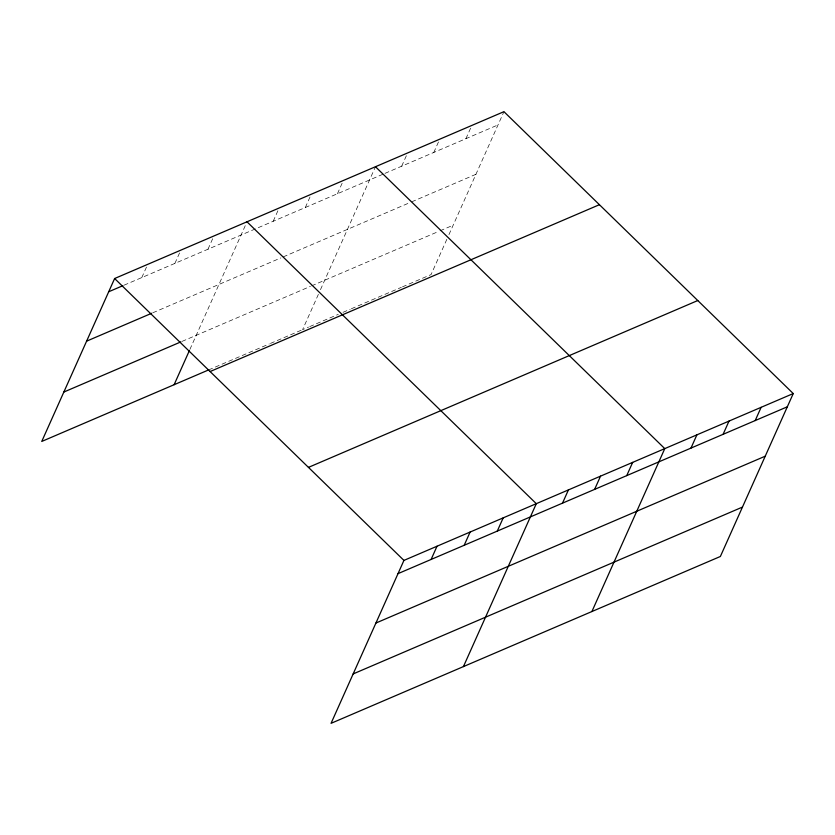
<?xml version="1.0" encoding="UTF-8"?>
<svg xmlns="http://www.w3.org/2000/svg" width="835" height="835" viewBox="0 0 835 835"><rect width="100%" height="100%" fill="white"/><g stroke="black" fill="none" stroke-linecap="round" stroke-linejoin="round"><path stroke-width="0.63" stroke-dasharray="4.17 3.13" d="M141.793 277.575L147.722 264.34M174.891 263.401L180.809 250.156M207.978 249.216L213.405 237.077M189.9 349.427L246.993 221.797M273.191 221.265L278.619 209.136M305.307 207.508L311.236 194.263M337.434 193.741L342.861 181.602M318.375 294.369L302.594 329.648L308.543 327.101M320.483 289.661L375.468 166.729M401.666 166.207L407.595 152.972M433.783 152.45L439.711 139.205M465.909 138.683L471.337 126.544M446.85 239.311L431.069 274.59L402.522 286.833M448.959 234.604L503.943 111.671M124.071 285.173L383.829 173.857M385.018 173.346L498.025 124.916M152.795 312.791L280.842 257.921M283.211 256.898L410.507 202.352M411.697 201.84L475.929 174.306M182.03 341.4L310.411 286.374M311.601 285.862L438.886 231.316M440.076 230.804L453.165 225.199M208.614 369.926L269.287 343.926M270.477 343.415L301.404 330.159M309.733 326.589L338.279 314.357M343.039 312.321L350.178 309.263M351.368 308.752L401.332 287.334"/><path stroke-width="1.25" d="M793.25 393.556L403.931 560.41L331.057 723.329L720.375 556.475L793.25 393.556L503.943 111.671L114.625 278.525L41.75 441.444L208.614 369.926M174.118 384.716L189.378 350.606M431.1 559.471L437.018 546.226M464.187 545.286L470.115 532.041M497.284 531.102L503.202 517.857M463.425 666.601L536.3 503.682L246.993 221.797M562.498 503.161L568.416 489.915M594.614 489.393L600.532 476.148M626.73 475.626L632.659 462.381M591.9 611.544L664.775 448.625L375.468 166.729M690.973 448.092L696.891 434.858M723.089 434.336L729.007 421.09M755.205 420.569L761.134 407.323M108.707 291.759L122.891 285.685M86.61 341.16L151.615 313.302M63.846 392.043L180.851 341.901M210.096 371.544L599.415 204.7M308.459 467.381L697.778 300.537M398.003 573.645L787.322 406.802M375.907 623.046L765.236 456.192M353.142 673.928L742.472 507.085M114.625 278.525L403.931 560.41"/></g></svg>
